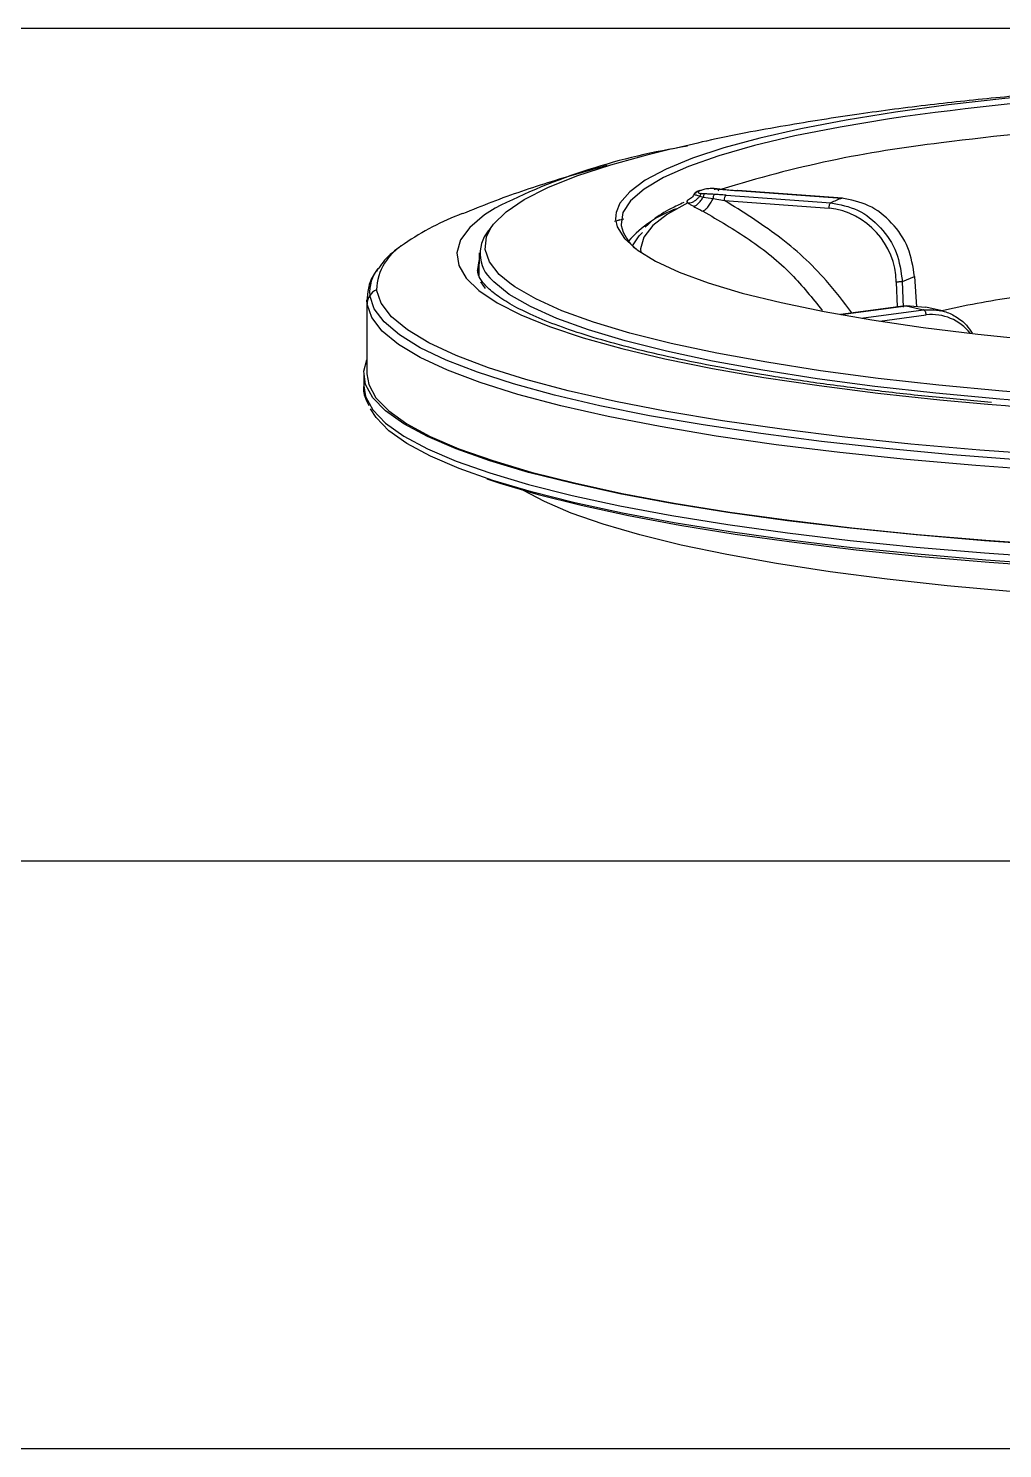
# Model space of a CAD drawing. Extents: x 0 to 84, y -21 to 126.
# Drawn here: x 39.671 to 42.119, y 21.068 to 24.635 of the extents above; entities that cross this region are included whole.
import ezdxf

# ---------------------------------------------------------------- set-up
doc = ezdxf.new("R2010")
doc.units = 0
doc.header["$MEASUREMENT"] = 0
doc.layers.add('1', color=4, linetype='Continuous')

# ---------------------------------------------------------------- blocks, each defined once
blk = doc.blocks.new('PRODIGY')
at = {"layer": '1', "color": 3, "linetype": 'Continuous', "lineweight": 25}
for p, q in [((44.8929, 24.6352), (33.1227, 24.6352)), ((41.3577, 24.228), (41.3517, 24.2255)), ((41.4021, 24.2322), (41.394, 24.2328)), ((41.4149, 24.2309), (41.4019, 24.2322)), ((41.4525, 24.228), (41.4517, 24.2278)), ((41.4517, 24.2278), (41.7147, 24.2086)), ((41.7168, 24.2086), (41.4525, 24.228)), ((41.3282, 24.1967), (41.3334, 24.1971)), ((41.3581, 24.214), (41.3667, 24.2116)), ((41.3667, 24.2116), (41.3913, 24.2076)), ((41.3913, 24.2076), (41.4198, 24.2031)), ((41.4198, 24.2031), (41.6828, 24.1839)), ((41.4243, 24.2163), (41.6873, 24.1971)), ((41.1668, 24.1562), (41.1435, 24.1502)), ((41.1532, 24.1535), (41.1583, 24.1549)), ((40.804, 24.0713), (40.803, 24.0147)), ((40.7994, 24.0259), (40.8034, 24.0356)), ((41.8672, 23.9996), (41.8978, 24.0124)), ((41.8978, 24.0124), (41.9024, 23.9362)), ((40.8072, 23.999), (40.819, 23.982)), ((41.8517, 23.9981), (41.8541, 23.9356)), ((41.8698, 23.9352), (41.8672, 23.9996)), ((40.5215, 23.9532), (40.5215, 23.7675)), ((40.5222, 23.9429), (40.5215, 23.9532)), ((41.8754, 23.9384), (41.7113, 23.9165)), ((41.7122, 23.9163), (41.8768, 23.9383)), ((41.7632, 23.9075), (41.9198, 23.9285)), ((41.8104, 23.8999), (41.927, 23.9155)), ((41.8768, 23.9383), (41.9198, 23.9285)), ((41.9256, 23.9344), (41.8768, 23.9383)), ((41.9674, 23.9257), (41.9257, 23.9352)), ((40.5137, 23.7675), (40.5137, 23.7372)), ((30.4869, 22.5441), (44.0135, 22.5441)), ((28.6774, 21.0676), (44.0135, 21.0676))]:
    blk.add_line(p, q, dxfattribs=at)
at = {"layer": '1', "color": 3, "linetype": 'Continuous', "lineweight": 25, "flags": 128}
for points in [[(43.0866, 24.507), (42.9184, 24.5051), (42.7519, 24.5007), (42.588, 24.4938), (42.4281, 24.4846), (42.2732, 24.4729), (42.1245, 24.4591), (41.9831, 24.443), (41.8499, 24.425), (41.726, 24.405), (41.6122, 24.3832), (41.5093, 24.3598), (41.4181, 24.335), (41.3393, 24.3089), (41.2733, 24.2818), (41.2208, 24.2537), (41.182, 24.225), (41.1573, 24.1958), (41.1478, 24.1727)], [(41.8742, 24.4141), (41.8344, 24.4082), (41.7104, 24.3875), (41.5971, 24.365), (41.4954, 24.3408), (41.4061, 24.3152), (41.3298, 24.2884), (41.2671, 24.2604), (41.2184, 24.2317), (41.1842, 24.2023), (41.1647, 24.1725), (41.1601, 24.1425)], [(40.8321, 24.1328), (40.8397, 24.1435), (40.8715, 24.1748), (40.9171, 24.2056), (40.9764, 24.2356), (41.0489, 24.2647), (41.1342, 24.2927), (41.2318, 24.3195), (41.2821, 24.3317)], [(41.3282, 24.1967), (41.2768, 24.1686), (41.2397, 24.1398), (41.2171, 24.1106), (41.2091, 24.0811), (41.2096, 24.0724)], [(40.844, 24.1839), (40.8174, 24.1666), (40.7803, 24.1353), (40.757, 24.1037), (40.7476, 24.0718), (40.7521, 24.0398), (40.7706, 24.0081), (40.8028, 23.9766), (40.8487, 23.9457), (40.908, 23.9155), (40.9802, 23.8862), (41.065, 23.8579), (41.1619, 23.8309), (41.2704, 23.8052), (41.3897, 23.781), (41.5192, 23.7586), (41.6581, 23.7379), (41.8057, 23.7191), (41.961, 23.7024), (42.0819, 23.6912)], [(41.1478, 24.1727), (41.1468, 24.1664), (41.1465, 24.1551)], [(41.1465, 24.1551), (41.1505, 24.1369), (41.1686, 24.1075), (41.2008, 24.0786), (41.2469, 24.0502), (41.3066, 24.0226), (41.3794, 23.996), (41.4648, 23.9705), (41.5623, 23.9465), (41.671, 23.9239), (41.7903, 23.9031), (41.9192, 23.8841), (42.0569, 23.8671), (42.2023, 23.8522), (42.3544, 23.8395), (42.5121, 23.8291), (42.6742, 23.8211), (42.8397, 23.8155), (43.0072, 23.8124), (43.1756, 23.8118)], [(40.8803, 23.9949), (40.8541, 24.017), (40.8292, 24.0485), (40.8185, 24.0802), (40.822, 24.1119), (40.8321, 24.1328)], [(41.189, 24.089), (41.206, 24.1143), (41.2139, 24.1225)], [(40.8037, 24.0548), (40.8026, 24.0513), (40.7992, 24.0296)], [(42.167, 23.5507), (41.9931, 23.5641), (41.8252, 23.5798), (41.6643, 23.5975), (41.5112, 23.6173), (41.3668, 23.639), (41.2318, 23.6624), (41.1069, 23.6875), (40.9928, 23.7142), (40.8901, 23.7422), (40.7994, 23.7715), (40.7211, 23.8019), (40.6557, 23.8331), (40.6035, 23.8652), (40.5648, 23.8978), (40.5397, 23.9308), (40.5285, 23.964)], [(43.1892, 23.5356), (42.9958, 23.5362), (42.8031, 23.5392), (42.6124, 23.5447), (42.4245, 23.5528), (42.2405, 23.5632), (42.0616, 23.5761), (41.8886, 23.5912), (41.7226, 23.6086), (41.5644, 23.6281), (41.415, 23.6496), (41.2752, 23.6731), (41.1458, 23.6982), (41.0275, 23.725), (40.9209, 23.7533), (40.8268, 23.7829), (40.7455, 23.8136), (40.6775, 23.8454), (40.6233, 23.8779), (40.583, 23.911), (40.5571, 23.9446), (40.5455, 23.9784)], [(43.1715, 23.6624), (42.9891, 23.6631), (42.8076, 23.6663), (42.6281, 23.672), (42.4517, 23.6801), (42.2794, 23.6906), (42.1124, 23.7035), (41.9516, 23.7186), (41.7981, 23.7359), (41.6528, 23.7552), (41.5166, 23.7764), (41.3902, 23.7995), (41.2746, 23.8242), (41.1704, 23.8504), (41.0783, 23.878), (40.9987, 23.9068), (40.9323, 23.9365), (40.8794, 23.9671), (40.8403, 23.9983), (40.8368, 24.0018)], [(43.1713, 23.6831), (42.99, 23.6838), (42.8096, 23.687), (42.6311, 23.6926), (42.4558, 23.7007), (42.2845, 23.7112), (42.1185, 23.7239), (41.9587, 23.739), (41.8062, 23.7561), (41.6617, 23.7753), (41.5263, 23.7964), (41.4007, 23.8194), (41.2858, 23.8439), (41.1823, 23.87), (41.0906, 23.8974), (41.0116, 23.926), (40.9456, 23.9556), (40.8929, 23.986), (40.8803, 23.9949)], [(43.1897, 23.4961), (42.9945, 23.4967), (42.8002, 23.4997), (42.6077, 23.5053), (42.4181, 23.5134), (42.2325, 23.524), (42.0519, 23.537), (41.8774, 23.5522), (41.7098, 23.5698), (41.5502, 23.5895), (41.3995, 23.6112), (41.2585, 23.6348), (41.1279, 23.6602), (41.0085, 23.6872), (40.901, 23.7158), (40.8059, 23.7456), (40.7239, 23.7767), (40.6553, 23.8087), (40.6006, 23.8415), (40.56, 23.8749), (40.5338, 23.9088), (40.5222, 23.9429)], [(43.1899, 23.3091), (42.9987, 23.3096), (42.8082, 23.3125), (42.6195, 23.3179), (42.4335, 23.3256), (42.2512, 23.3357), (42.0736, 23.3481), (41.9016, 23.3628), (41.7362, 23.3796), (41.5783, 23.3984), (41.4286, 23.4193), (41.288, 23.442), (41.1573, 23.4664), (41.0371, 23.4925), (40.928, 23.52), (40.8307, 23.5488), (40.7457, 23.5788), (40.6734, 23.6098), (40.6143, 23.6416), (40.5685, 23.6742), (40.5364, 23.7072), (40.5182, 23.7405), (40.5139, 23.774), (40.5215, 23.803)], [(40.5215, 23.7675), (40.526, 23.7406), (40.5442, 23.7074), (40.5762, 23.6744), (40.6218, 23.642), (40.6808, 23.6103), (40.7529, 23.5794), (40.8376, 23.5495), (40.9346, 23.5207), (41.0434, 23.4933), (41.1632, 23.4673), (41.2936, 23.443), (41.4337, 23.4203), (41.5829, 23.3995), (41.7404, 23.3807), (41.9053, 23.364), (42.0768, 23.3494), (42.2538, 23.337), (42.4356, 23.3269), (42.621, 23.3192), (42.8092, 23.3139), (42.9991, 23.311), (43.1897, 23.3105)], [(40.5137, 23.7372), (40.5182, 23.7102), (40.5364, 23.6769), (40.5685, 23.6438), (40.6143, 23.6113), (40.6734, 23.5795), (40.7457, 23.5485), (40.8307, 23.5185), (40.928, 23.4896), (41.0371, 23.4621), (41.1573, 23.4361), (41.288, 23.4116), (41.4286, 23.3889), (41.5783, 23.3681), (41.7362, 23.3492), (41.9016, 23.3324), (42.0736, 23.3178), (42.2512, 23.3054), (42.4335, 23.2953), (42.6195, 23.2875), (42.8082, 23.2822), (42.9987, 23.2793), (43.1899, 23.2788)], [(43.1074, 23.2605), (42.9991, 23.2611), (42.8092, 23.264), (42.6211, 23.2693), (42.4357, 23.277), (42.254, 23.2871), (42.0769, 23.2995), (41.9055, 23.3141), (41.7406, 23.3308), (41.5832, 23.3496), (41.434, 23.3704), (41.2939, 23.393), (41.1635, 23.4174), (41.0437, 23.4433), (40.935, 23.4708), (40.838, 23.4995), (40.7533, 23.5294), (40.6812, 23.5603), (40.6222, 23.5921), (40.5766, 23.6245), (40.5446, 23.6574), (40.5309, 23.6797)], [(40.823, 23.5039), (40.8556, 23.493), (40.9518, 23.4645), (41.0597, 23.4373), (41.1786, 23.4115), (41.3079, 23.3874), (41.447, 23.3649), (41.595, 23.3443), (41.7513, 23.3256), (41.9149, 23.309), (42.085, 23.2945), (42.2607, 23.2822), (42.441, 23.2723), (42.625, 23.2646), (42.8117, 23.2593), (43.0001, 23.2564), (43.1892, 23.256)], [(42.1378, 23.2205), (41.9798, 23.2351), (41.8288, 23.2518), (41.6855, 23.2704), (41.551, 23.291), (41.426, 23.3133), (41.3112, 23.3373), (41.2073, 23.3627), (41.1151, 23.3895), (41.0349, 23.4175), (40.9674, 23.4464), (40.9151, 23.4748)]]:
    blk.add_lwpolyline(points, dxfattribs=at)
at = {"layer": '1', "color": 3, "linetype": 'Continuous', "lineweight": 25}
for centre, radius, start, end in [((43.0627, 15.5417), 8.9517, 89.84524, 97.6297), ((43.0224, 16.0381), 8.3766, 91.46359, 97.25287), ((41.5718, 22.7483), 1.6095, 98.7569, 116.8828), ((42.2899, 21.4471), 2.9186, 96.3942, 107.4741), ((41.4358, 24.205), 0.0162, 135.3997, 186.6861), ((41.9519, 23.6043), 0.6492, 111.4335, 114.0499), ((40.9929, 23.5497), 0.6621, 110.4818, 124.7182), ((41.3994, 23.9038), 0.2959, 109.6937, 138.2833), ((41.6612, 23.9946), 0.1905, 1.0422, 83.4881), ((40.8962, 24.0697), 0.0902, 134.5779, 228.8491), ((41.2213, 24.1482), 0.0615, 185.338, 187.3032), ((41.2672, 24.1659), 0.1099, 193.4406, 230.2529), ((40.6847, 23.9729), 0.1392, 119.6443, 177.7427), ((40.6279, 23.9714), 0.0997, 142.3043, 184.2347), ((40.5614, 23.9423), 0.0394, 113.7822, 146.5988), ((40.5606, 23.9429), 0.0385, 146.6065, 179.9514), ((42.5722, 21.1784), 2.8136, 98.6893, 102.507), ((41.9412, 23.7941), 0.1222, 37.9473, 96.6855), ((43.0727, 35.4351), 11.7856, 265.17774, 268.62281)]:
    blk.add_arc(centre, radius, start, end, dxfattribs=at)
for points, knots in [([(43.0849, 24.5083), (43.0537, 24.5081), (42.9632, 24.5075), (42.8137, 24.5045), (42.6371, 24.4983), (42.4611, 24.4893), (42.2857, 24.4774), (42.1102, 24.4622), (41.9335, 24.4433), (41.7535, 24.4201), (41.5663, 24.3901), (41.4103, 24.3617), (41.3165, 24.3386), (41.2875, 24.3315)], [0, 0, 0, 0, 0.048028, 0.139124, 0.230622, 0.322962, 0.416665, 0.512409, 0.611151, 0.714346, 0.824397, 0.945573, 1, 1, 1, 1]), ([(41.1242, 24.291), (41.0776, 24.2777), (40.9815, 24.2504), (40.8609, 24.2096), (40.7865, 24.1793), (40.7621, 24.1693)], [0, 0, 0, 0, 0.386815, 0.798015, 1, 1, 1, 1]), ([(41.3518, 24.2255), (41.3499, 24.2244), (41.346, 24.2222), (41.3442, 24.2196), (41.3433, 24.2184)], [0, 0, 0, 0, 0.495582, 1, 1, 1, 1]), ([(41.357, 24.2265), (41.3559, 24.2265), (41.3538, 24.2265), (41.3509, 24.2252), (41.3484, 24.2231), (41.3474, 24.2212), (41.3469, 24.2202)], [0, 0, 0, 0, 0.244628, 0.499999, 0.755362, 1, 1, 1, 1]), ([(41.357, 24.2265), (41.3555, 24.2258), (41.3529, 24.2244), (41.3538, 24.2224), (41.3576, 24.221), (41.3615, 24.2204), (41.3634, 24.2202)], [0, 0, 0, 0, 0.333282, 0.622152, 0.821192, 1, 1, 1, 1]), ([(41.3629, 24.229), (41.3618, 24.2286), (41.3598, 24.2277), (41.3578, 24.2269), (41.357, 24.2265)], [0, 0, 0, 0, 0.560012, 1, 1, 1, 1]), ([(41.3933, 24.2327), (41.3913, 24.2327), (41.3871, 24.2328), (41.3806, 24.2325), (41.3738, 24.2318), (41.3675, 24.2306), (41.3645, 24.2296), (41.3629, 24.229)], [0, 0, 0, 0, 0.149493, 0.312796, 0.494658, 0.732672, 1, 1, 1, 1]), ([(41.3933, 24.2327), (41.3934, 24.2328), (41.3938, 24.233), (41.3944, 24.2325), (41.3949, 24.2314), (41.3951, 24.2302), (41.3952, 24.2296)], [0, 0, 0, 0, 0.246601, 0.500029, 0.753442, 1, 1, 1, 1]), ([(41.3933, 24.2327), (41.3946, 24.2327), (41.397, 24.2325), (41.3992, 24.2324), (41.4002, 24.2323)], [0, 0, 0, 0, 0.559702, 1, 1, 1, 1]), ([(41.4002, 24.2323), (41.4007, 24.2324), (41.4016, 24.2325), (41.403, 24.2317), (41.4042, 24.2301), (41.4047, 24.2284), (41.405, 24.2276)], [0, 0, 0, 0, 0.2451965, 0.4999663, 0.7547691, 1, 1, 1, 1]), ([(41.4002, 24.2323), (41.4045, 24.2319), (41.4122, 24.2312), (41.4198, 24.2305), (41.4231, 24.2302)], [0, 0, 0, 0, 0.560003, 1, 1, 1, 1]), ([(41.4231, 24.2302), (41.4284, 24.2297), (41.4377, 24.2289), (41.4474, 24.2281), (41.4517, 24.2278)], [0, 0, 0, 0, 0.559962, 1, 1, 1, 1]), ([(41.3178, 24.1978), (41.307, 24.1928), (41.2768, 24.1789), (41.2443, 24.1586), (41.2275, 24.1421), (41.221, 24.1357)], [0, 0, 0, 0, 0.257388, 0.7132738, 1, 1, 1, 1]), ([(41.3282, 24.1967), (41.3267, 24.1986), (41.3244, 24.2018), (41.3268, 24.2024), (41.3276, 24.2026)], [0, 0, 0, 0, 0.638056, 1, 1, 1, 1]), ([(41.3449, 24.2207), (41.3426, 24.2168), (41.3381, 24.2091), (41.3304, 24.2048), (41.3266, 24.2026)], [0, 0, 0, 0, 0.498412, 1, 1, 1, 1]), ([(41.3282, 24.1967), (41.3307, 24.1951), (41.3351, 24.1923), (41.3404, 24.1894), (41.3427, 24.1882)], [0, 0, 0, 0, 0.563007, 1, 1, 1, 1]), ([(41.3334, 24.1971), (41.3355, 24.1977), (41.3397, 24.1988), (41.3463, 24.2026), (41.3526, 24.2076), (41.3563, 24.2119), (41.3581, 24.214)], [0, 0, 0, 0, 0.247559, 0.500715, 0.75351, 1, 1, 1, 1]), ([(41.3427, 24.1882), (41.3444, 24.1888), (41.348, 24.19), (41.3543, 24.1952), (41.3608, 24.2024), (41.3648, 24.2085), (41.3667, 24.2116)], [0, 0, 0, 0, 0.240014, 0.493072, 0.749789, 1, 1, 1, 1]), ([(41.3437, 24.2185), (41.3436, 24.2183), (41.3433, 24.2177), (41.3482, 24.2172), (41.3548, 24.2151), (41.3581, 24.214)], [0, 0, 0, 0, 0.265015, 0.624063, 1, 1, 1, 1]), ([(41.3634, 24.2202), (41.3628, 24.2199), (41.3617, 24.2195), (41.3597, 24.2176), (41.3587, 24.2154), (41.3581, 24.214)], [0, 0, 0, 0, 0.277366, 0.562079, 1, 1, 1, 1]), ([(41.37, 24.2196), (41.3687, 24.2197), (41.3664, 24.2198), (41.3643, 24.2201), (41.3634, 24.2202)], [0, 0, 0, 0, 0.559745, 1, 1, 1, 1]), ([(41.3659, 24.176), (41.3676, 24.1769), (41.3712, 24.1788), (41.3779, 24.186), (41.385, 24.1959), (41.3892, 24.2037), (41.3913, 24.2076)], [0, 0, 0, 0, 0.23527, 0.489151, 0.748907, 1, 1, 1, 1]), ([(41.37, 24.2196), (41.3696, 24.2193), (41.369, 24.2188), (41.368, 24.217), (41.3672, 24.2145), (41.3669, 24.2125), (41.3667, 24.2116)], [0, 0, 0, 0, 0.245258, 0.499905, 0.754676, 1, 1, 1, 1]), ([(41.3946, 24.2182), (41.39, 24.2185), (41.3818, 24.2189), (41.3736, 24.2194), (41.37, 24.2196)], [0, 0, 0, 0, 0.56, 1, 1, 1, 1]), ([(41.3946, 24.2182), (41.3942, 24.2179), (41.3935, 24.2172), (41.3925, 24.2147), (41.3916, 24.2114), (41.3914, 24.2088), (41.3913, 24.2076)], [0, 0, 0, 0, 0.2430389, 0.4999912, 0.7568815, 1, 1, 1, 1]), ([(41.4243, 24.2163), (41.4188, 24.2167), (41.4091, 24.2174), (41.399, 24.218), (41.3946, 24.2182)], [0, 0, 0, 0, 0.559979, 1, 1, 1, 1]), ([(41.7405, 23.9204), (41.7195, 23.9482), (41.6649, 24.0202), (41.5571, 24.1176), (41.4656, 24.1746), (41.4198, 24.2031)], [0, 0, 0, 0, 0.238969, 0.619498, 1, 1, 1, 1]), ([(41.6828, 24.1839), (41.6829, 24.1854), (41.683, 24.1885), (41.6841, 24.1927), (41.6856, 24.1959), (41.6867, 24.1967), (41.6873, 24.1971)], [0, 0, 0, 0, 0.25003, 0.500045, 0.750013, 1, 1, 1, 1]), ([(41.6873, 24.1971), (41.7103, 24.1927), (41.7563, 24.1839), (41.8147, 24.1375), (41.8566, 24.0737), (41.8637, 24.0243), (41.8672, 23.9996)], [0, 0, 0, 0, 0.249563, 0.499966, 0.750387, 1, 1, 1, 1]), ([(41.8978, 24.0124), (41.8939, 24.0369), (41.8859, 24.086), (41.8429, 24.1492), (41.7837, 24.1954), (41.7377, 24.2042), (41.7147, 24.2086)], [0, 0, 0, 0, 0.249606, 0.500026, 0.750011, 1, 1, 1, 1]), ([(41.3427, 24.1882), (41.3469, 24.1859), (41.3546, 24.1819), (41.3624, 24.1778), (41.3659, 24.176)], [0, 0, 0, 0, 0.558997, 1, 1, 1, 1]), ([(41.3659, 24.176), (41.4051, 24.1533), (41.4835, 24.1079), (41.587, 24.0255), (41.641, 23.9576), (41.6658, 23.9264)], [0, 0, 0, 0, 0.350588, 0.701186, 1, 1, 1, 1]), ([(40.608, 24.0896), (40.5927, 24.0778), (40.57, 24.0603), (40.5559, 24.0399), (40.5512, 24.0333)], [0, 0, 0, 0, 0.672788, 1, 1, 1, 1]), ([(40.5512, 24.0333), (40.5472, 24.0282), (40.5347, 24.0127), (40.5236, 23.9847), (40.5226, 23.9615), (40.5222, 23.9508)], [0, 0, 0, 0, 0.208373, 0.639429, 1, 1, 1, 1]), ([(42.0909, 23.6957), (42.0441, 23.6999), (41.9466, 23.7086), (41.8058, 23.7242), (41.6679, 23.7418), (41.5379, 23.7612), (41.4164, 23.782), (41.3042, 23.8043), (41.2019, 23.8278), (41.11, 23.8525), (41.0292, 23.878), (40.9601, 23.904), (40.903, 23.9303), (40.8585, 23.9561), (40.8267, 23.9807), (40.8077, 24.0027), (40.7999, 24.0185), (40.7999, 24.0261), (40.7999, 24.0294)], [0, 0, 0, 0, 0.06001, 0.125081, 0.190116, 0.255104, 0.320031, 0.384874, 0.449604, 0.514176, 0.578524, 0.642549, 0.706105, 0.768989, 0.830991, 0.892161, 0.953406, 1, 1, 1, 1]), ([(41.8672, 23.9996), (41.8665, 23.9993), (41.865, 23.9989), (41.861, 23.9984), (41.8562, 23.9981), (41.8532, 23.9981), (41.8517, 23.9981)], [0, 0, 0, 0, 0.25, 0.500008, 0.750006, 1, 1, 1, 1]), ([(41.9198, 23.9285), (41.9377, 23.9287), (41.9661, 23.9292), (42.002, 23.9119), (42.0266, 23.8941), (42.0379, 23.8766), (42.0423, 23.8697)], [0, 0, 0, 0, 0.378509, 0.599829, 0.842049, 1, 1, 1, 1]), ([(41.927, 23.9155), (41.9269, 23.917), (41.9266, 23.9201), (41.9249, 23.9242), (41.9226, 23.9273), (41.9208, 23.9281), (41.9198, 23.9285)], [0, 0, 0, 0, 0.250001, 0.500043, 0.750063, 1, 1, 1, 1]), ([(40.514, 23.7404), (40.5139, 23.7397), (40.5116, 23.7268), (40.5156, 23.7082), (40.5241, 23.6925), (40.5265, 23.6879)], [0, 0, 0, 0, 0.042406, 0.723817, 1, 1, 1, 1])]:
    blk.add_open_spline(points, degree=3, knots=knots, dxfattribs=at)

msp = doc.modelspace()

# ---------------------------------------------------------------- block references
at = {"layer": '1'}
msp.add_blockref('PRODIGY', (0, 0), dxfattribs=at)

doc.saveas('drawing.dxf')
